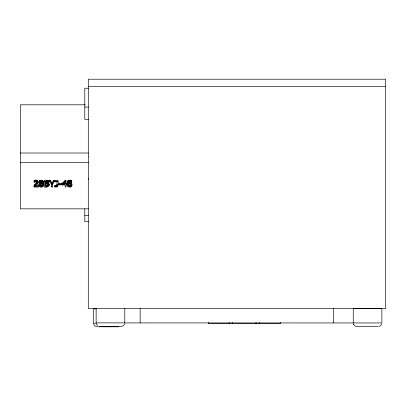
<?xml version="1.0" encoding="UTF-8"?>
<svg xmlns="http://www.w3.org/2000/svg" width="406" height="406" viewBox="0 0 406 406"><rect width="100%" height="100%" fill="white"/><g stroke="black" fill="none" stroke-linecap="round" stroke-linejoin="round"><path stroke-width="0.61" d="M54.708 186.288L56.459 186.395L57.018 185.237M57.018 184.334L56.459 185.491L54.708 185.385L54.708 187.034C58.834 188.338 58.515 182.801 57.926 180.274L55.576 180.274L55.576 181.802L57.018 181.802M57.926 184.634L57.891 185.902M42.305 182.888C42.671 181.634 40.701 181.172 40.128 182.137L40.209 182.994L41.656 183.73L42.305 182.888L42.341 181.649L41.656 182.832L41.656 183.73M45.34 183.862L45.34 186.395C48.832 187.369 48.999 183.197 45.34 184.222M70.766 182.888C71.131 181.634 69.167 181.172 68.589 182.137L68.675 182.994L70.121 183.73L70.766 182.888L70.801 181.649L70.121 182.832L70.121 183.73M42.721 184.217L42.721 183.319L43.33 184.03L43.249 186.115C41.869 188.968 36.702 185.73 40.118 183.923C35.885 180.771 44.558 178.051 43.168 182.933L42.199 183.928L43.33 184.933L43.249 186.115M71.71 186.115L71.791 184.933L71.182 184.217L71.182 183.319L71.791 184.03L71.71 186.115C70.015 188.983 65.427 185.74 68.086 183.299L68.086 184.197L67.432 185.44M39.133 182.593L39.169 181.37M71.182 184.217L70.659 183.928C74.709 181.452 67.574 177.904 67.655 182.106M68.086 184.197L68.584 183.923C65.259 181.913 71.38 179.356 71.7 182.543M48.319 183.994L47.781 183.761L48.674 182.898C49.613 180.152 46.32 179.894 44.437 180.274L44.437 187.064C46.269 187.907 50.78 186.278 48.319 183.994L48.319 183.096L48.974 183.837L48.862 185.131M39.884 185.38L39.884 184.481C39.184 186.09 41.453 187.491 42.381 185.958L42.3 184.923L40.666 184.121L39.935 184.994L39.981 185.867M38.215 186.39L34.865 186.39C38.788 185.395 39.006 178.249 34.15 180.508L34.2 182.248L36.291 181.797L36.997 182.715L36.307 184.151L34.008 186.237M37.839 183.314L37.9 181.421M36.926 183.182L36.997 181.812L36.997 182.715M39.626 184.197L39.626 183.299L39.042 184.08L39.113 186.131M48.674 182.898L48.695 181.254M43.168 182.933L43.198 181.325M71.634 182.035L71.7 181.639M42.381 185.958L42.468 184.598M45.34 181.518L45.34 183.568C48.329 184.628 48.395 180.716 45.34 181.842M70.842 185.958L70.766 184.923L69.132 184.121C67.036 185.151 69.649 187.948 70.842 185.958L70.842 185.06L69.659 185.709L68.441 184.969L68.441 185.867M124.683 323.795L123.759 325.409L121.688 326.424M381.757 323.881L380.828 325.495L379.219 326.419M39.169 182.274C39.717 180.528 43.066 180.599 43.234 182.543M45.34 185.496L47.619 185.248L48.086 184.085L48.086 185.572M35.423 185.486L38.215 185.486L38.215 187.064L34.008 187.064L34.008 185.339L36.926 182.279M37.839 182.411L37.58 183.852M43.168 182.035L42.97 183.324M48.481 182.345L48.674 182M53.765 180.274L53.765 181.177L51.983 183.776L51.983 182.873L53.765 180.274L54.729 180.274L54.729 181.177L52.425 184.461M45.34 182.67L47 182.629L47.705 182.172L47.705 183.076M39.981 184.969L41.194 185.709L42.381 185.06M71.106 182.766L71.431 182.421L71.431 183.324M66.858 184.405L66.046 184.405L66.046 180.274L65.209 180.274L62.159 183.309L62.159 185.04L65.168 185.04L65.168 187.064L66.046 187.064L66.046 185.04L66.858 185.04L66.858 183.507L66.046 183.507M62.159 184.207L65.209 181.177L66.046 181.177M42.199 183.03L42.64 182.766M70.522 186.171L70.898 186.009M34.15 181.411C35.413 180.807 37.88 180.807 37.931 182.675M88.295 86.376L385.7 86.376M88.381 88.234L84.798 88.234L84.798 119.359L88.381 119.359M85.23 104.804L20.3 104.804L20.3 208.836L88.381 208.836M84.798 107.082L88.381 107.082M20.3 153.011L88.381 153.011M20.3 162.385L88.381 162.385M51.983 182.873L50.222 180.274L49.217 180.274L49.217 181.177L51.516 184.542M44.437 181.177C45.721 181.365 48.487 180.528 48.735 182.507M49.217 181.177L50.222 181.177L51.983 183.776M53.765 181.177L54.729 181.177M55.576 181.177L57.926 181.177M63.448 183.507L65.168 183.507M58.982 184.131L61.565 184.131M51.516 186.166L52.425 186.166M84.798 215.474L88.381 215.474M88.381 221.706L84.798 221.706L84.798 208.72M96.481 308.875L93.512 308.875L93.512 323.206L96.481 323.206M124.353 322.917L381.873 322.953L381.873 308.621L353.245 308.621L353.245 322.953M99.719 326.449L121.216 326.449M356.823 326.536L378.296 326.536M97.095 326.789L118.582 326.789M96.623 326.764L94.552 325.749L93.537 323.678M356.356 326.51L354.641 325.805L353.362 323.881L353.514 324.328M68.553 182.771L68.512 181.599L68.878 182.284L70.121 182.832M40.047 182.502L40.047 181.599L40.412 182.284L41.656 182.832M97.531 325.719L96.252 323.795M68.147 182.73L67.838 182.441L67.838 183.345M39.133 181.69L39.189 182.106M67.432 184.537L67.579 186.131M333.651 308.585L333.651 322.917M280.424 322.465L280.424 323.658L208.466 323.658L208.466 322.465M259.662 322.465L259.662 323.658M256.034 322.465L256.034 323.658M232.359 322.465L232.359 323.658M229.228 322.465L229.228 323.658M140.161 308.585L140.161 322.917M124.799 308.535L124.799 322.866L96.136 322.866L96.136 308.535M88.381 156.762L88.381 179.33M88.295 156.63L88.295 79.211L385.7 79.211L385.7 308.535L88.295 308.535L88.295 178.782M71.867 184.522L71.867 185.425M71.791 184.03L71.832 185.786M71.664 181.325L71.664 182.228M71.557 181.04L71.557 181.944M71.563 183.639L71.563 184.537M71.385 180.787L71.385 181.69M71.141 180.563L71.141 181.462M70.837 180.376L70.837 181.279M70.659 182.284L70.659 183.187M70.583 185.41L70.583 186.313M70.487 180.244L70.487 181.147M70.456 182.563L70.456 183.461M70.177 185.633L70.177 186.537M70.091 180.168L70.091 181.066M69.649 180.142L69.649 181.04M69.593 182.644L69.593 183.548M69.659 185.709L69.659 186.613M69.39 185.689L69.39 186.587M69.223 180.168L69.223 181.071M69.162 182.456L69.162 183.36M69.142 185.623L69.142 186.521M68.924 185.512L68.924 186.415M68.837 180.249L68.837 181.152M68.878 182.284L68.878 183.187M68.675 182.096L68.675 182.994M68.726 185.359L68.726 186.263M68.487 180.391L68.487 181.289M68.558 185.177L68.558 186.075M68.178 180.584L68.178 181.482M67.924 180.817L67.924 181.721M67.741 181.081L67.741 181.984M67.726 183.659L67.726 184.557M67.629 181.37L67.594 182.593M67.503 184.08L67.467 185.796M65.209 180.274L65.209 181.177M57.616 185.598L57.616 186.496M57.018 181.472L56.987 185.77M56.926 185.08L56.926 185.978M56.825 185.253L56.825 186.156M56.678 185.39L56.678 186.293M56.459 185.491L56.459 186.395M56.165 185.552L56.165 186.455M55.789 185.572L55.789 186.476M55.221 185.506L55.221 186.41M52.425 184.08L52.425 187.064L51.516 187.064L51.516 184.273M50.222 180.274L50.222 181.177M49.055 184.354L49.055 185.258M48.974 183.837L49.009 185.669M48.725 183.416L48.725 184.314M48.568 180.959L48.568 181.858M48.35 180.711L48.35 181.609M48.03 180.513L48.03 181.411M47.994 184.897L47.994 185.796M47.842 185.08L47.842 185.984M47.69 180.386L47.69 181.289M47.588 182.34L47.588 183.243M47.619 185.248L47.619 186.146M47.416 182.472L47.416 183.375M47.34 185.375L47.34 186.273M47.335 180.315L47.335 181.218M47.015 185.446L47.015 186.349M47 182.629L47 183.532M46.37 182.67L46.37 183.568M46.243 180.274L46.243 181.177M46.076 185.496L46.076 186.395M43.406 184.522L43.366 185.786M43.33 184.03L43.33 184.933M43.097 181.04L43.097 181.944M43.097 183.639L43.097 184.537M42.919 180.787L42.919 181.69M42.676 180.563L42.676 181.462M42.371 180.376L42.371 181.279M42.199 182.284L42.199 183.187M42.117 185.41L42.117 186.313M42.021 180.244L42.021 181.147M41.991 182.563L41.991 183.461M41.716 185.633L41.716 186.537M41.625 180.168L41.625 181.066M41.184 180.142L41.184 181.04M41.194 185.709L41.194 186.613M41.128 182.644L41.128 183.548M40.925 185.689L40.925 186.587M40.757 180.168L40.757 181.071M40.696 182.456L40.696 183.36M40.681 185.623L40.681 186.521M40.412 182.284L40.412 183.187M40.458 185.512L40.458 186.415M40.372 180.249L40.372 181.152M40.26 185.359L40.26 186.263M40.209 182.096L40.209 182.994M40.087 181.868L40.087 182.771M40.098 185.177L40.098 186.075M40.021 180.391L40.021 181.289M39.712 180.584L39.712 181.482M39.458 180.817L39.458 181.721M39.275 181.081L39.275 181.984M39.26 183.659L39.26 184.557M39.042 184.08L39.001 185.796M37.799 181.101L37.799 182.005M37.626 180.827L37.626 181.731M37.393 180.589L37.393 181.492M37.098 180.396L37.098 181.299M36.748 180.259L36.748 181.162M36.713 182.73L36.713 183.634M36.352 180.178L36.352 181.081M36.307 183.253L36.307 184.151M35.901 180.152L35.901 181.056M35.652 183.918L35.652 184.816M35.434 180.183L35.434 181.081M34.941 180.269L34.941 181.172M34.865 184.623L34.865 185.527M34.15 180.508L34.2 182.248M65.168 182.106L62.874 184.405L65.168 184.405L65.168 182.106M61.565 183.228L58.982 183.228L58.982 184.847L61.565 184.847L61.565 183.228"/></g></svg>
